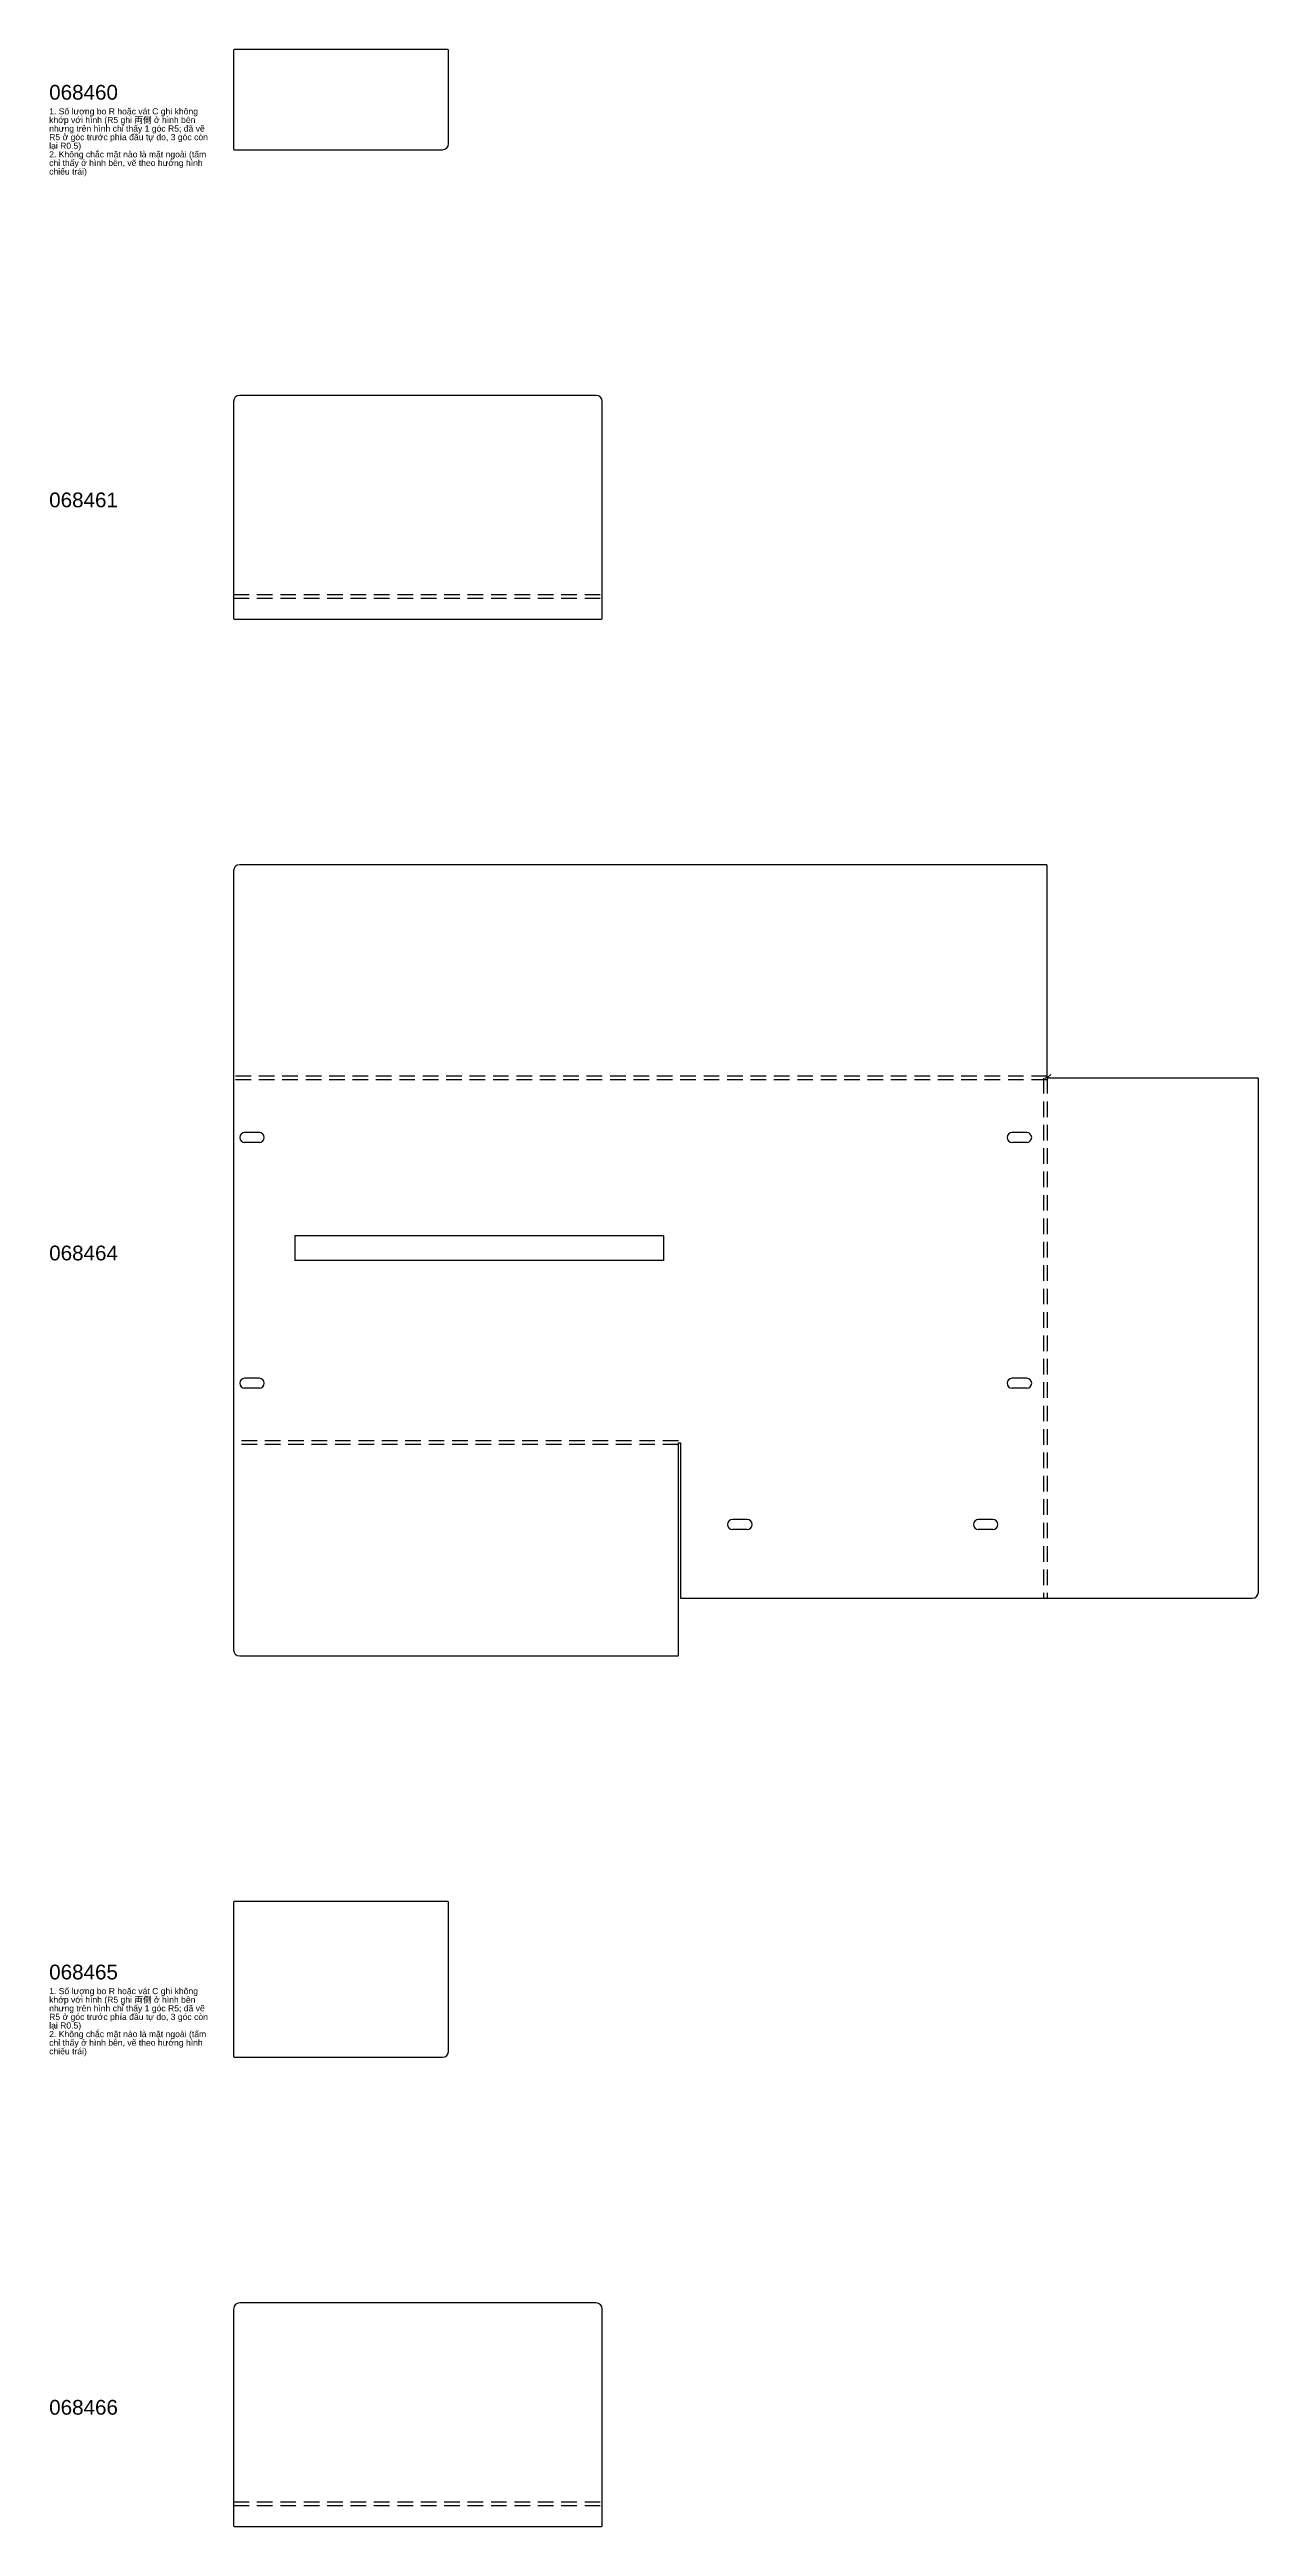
# Model space of a CAD drawing. Extents: x -150 to 1272, y 0 to 4398.
# Drawn here: x -150 to 834, y 0 to 2016 of the extents above; entities that cross this region are included whole.
import ezdxf

# ---------------------------------------------------------------- set-up
doc = ezdxf.new("R2010")
doc.units = 0
doc.header["$MEASUREMENT"] = 0
doc.linetypes.add('DASHED', pattern=[19.05, 12.7, -6.35])
doc.layers.get('0').update_dxf_attribs({"linetype": 'CONTINUOUS'})
doc.styles.get("Standard").update_dxf_attribs({"font": 'arial.ttf'})

msp = doc.modelspace()

# ---------------------------------------------------------------- linework, layer by layer
for p, q in [((174.5, 2016.2), (0.5, 2016.2)), ((0, 2015.7), (0, 1935.1)), ((175, 1939.6), (175, 2015.7)), ((0.5, 1934.6), (170, 1934.6)), ((295, 1734.6), (5, 1734.6)), ((0, 1729.6), (0, 1553.1)), ((300, 1553.1), (300, 1729.6)), ((0.5, 1552.6), (299.5, 1552.6)), ((661.5, 1352.6), (5, 1352.6)), ((662, 1179), (662, 1352.1)), ((0, 1347.6), (0, 713.6)), ((833.5, 1179), (662, 1179)), ((834, 760.6), (834, 1178.5)), ((21, 1134.6), (9, 1134.6)), ((645.5, 1134.6), (633.5, 1134.6)), ((21, 1126.6), (9, 1126.6)), ((645.5, 1126.6), (633.5, 1126.6)), ((21, 934.6), (9, 934.6)), ((645.5, 934.6), (633.5, 934.6)), ((21, 926.6), (9, 926.6)), ((645.5, 926.6), (633.5, 926.6)), ((362, 709.1), (362, 882.2)), ((362, 882.2), (363.6, 882.2)), ((363.6, 882.2), (363.6, 756.1)), ((418, 819.6), (406, 819.6)), ((418, 811.6), (406, 811.6)), ((618, 819.6), (606, 819.6)), ((618, 811.6), (606, 811.6)), ((364.1, 755.6), (829, 755.6)), ((5, 708.6), (361.5, 708.6)), ((0, 508.1), (0, 382.5)), ((174.5, 508.6), (0.5, 508.6)), ((175, 387), (175, 508.1)), ((0.5, 382), (170, 382)), ((295, 182), (5, 182)), ((0, 177), (0, 0.5)), ((300, 0.5), (300, 177)), ((0.5, 0), (299.5, 0))]:
    msp.add_line(p, q)
at = {"linetype": 'DASHED'}
for p, q in [((0, 1572.6), (300, 1572.6)), ((0, 1569.6), (300, 1569.6)), ((662, 1180.6), (0, 1180.6)), ((662, 1177.6), (0, 1177.6)), ((659, 1179), (659, 755.6)), ((662, 1179), (662, 755.6)), ((362, 883.6), (0, 883.6)), ((362, 880.6), (0, 880.6)), ((0, 20), (300, 20)), ((0, 17), (300, 17))]:
    msp.add_line(p, q, dxfattribs=at)
at = {"color": 3}
for p, q in [((661.8, 1179), (660.2, 1179)), ((665, 1182), (662.1, 1179.1))]:
    msp.add_line(p, q, dxfattribs=at)
at = {"color": 1}
for p, q in [((350, 1050.6), (50, 1050.6)), ((50, 1050.6), (50, 1030.6)), ((350, 1050.6), (350, 1030.6)), ((350, 1030.6), (50, 1030.6))]:
    msp.add_line(p, q, dxfattribs=at)
for centre, radius, start, end in [((0.5, 2015.7), 0.5, 90, 180), ((174.5, 2015.7), 0.5, 0, 90), ((170, 1939.6), 5, 270, 0), ((0.5, 1935.1), 0.5, 180, 270), ((5, 1729.6), 5, 90, 180), ((295, 1729.6), 5, 0, 90), ((0.5, 1553.1), 0.5, 180, 270), ((299.5, 1553.1), 0.5, 270, 0), ((5, 1347.6), 5, 90, 180), ((661.5, 1352.1), 0.5, 0, 90), ((833.5, 1178.5), 0.5, 0, 90), ((9, 1130.6), 4, 90, 270), ((21, 1130.6), 4, 270, 90), ((633.5, 1130.6), 4, 90, 270), ((645.5, 1130.6), 4, 270, 90), ((9, 930.6), 4, 90, 270), ((21, 930.6), 4, 270, 90), ((633.5, 930.6), 4, 90, 270), ((645.5, 930.6), 4, 270, 90), ((406, 815.6), 4, 90, 270), ((418, 815.6), 4, 270, 90), ((606, 815.6), 4, 90, 270), ((618, 815.6), 4, 270, 90), ((364.1, 756.1), 0.5, 180, 270), ((829, 760.6), 5, 270, 0), ((5, 713.6), 5, 180, 270), ((361.5, 709.1), 0.5, 270, 0), ((0.5, 508.1), 0.5, 90, 180), ((174.5, 508.1), 0.5, 0, 90), ((170, 387), 5, 270, 0), ((0.5, 382.5), 0.5, 180, 270), ((5, 177), 5, 90, 180), ((295, 177), 5, 0, 90), ((0.5, 0.5), 0.5, 180, 270), ((299.5, 0.5), 0.5, 270, 0)]:
    msp.add_arc(centre, radius, start, end)
at = {"color": 3}
msp.add_arc((661.8, 1179.5), 0.5, 270, 315, dxfattribs=at)

# ---------------------------------------------------------------- texts
for s, p in [('068460', (-150, 1975.4)), ('068461', (-150, 1643.6)), ('068464', (-150, 1030.6)), ('068465', (-150, 445.3)), ('068466', (-150, 91))]:
    msp.add_text(s, height=12).set_placement(p)
at = {"color": 6}
for s, p in [('1. Số lượng bo R hoặc vát C ghi không', (-150, 1963.4)), ('khớp với hình (R5 ghi 両側 ở hình bên', (-150, 1956.4)), ('nhưng trên hình chỉ thấy 1 góc R5; đã vẽ', (-150, 1949.4)), ('lại R0.5)', (-150, 1935.4)), ('R5 ở góc trước phía đầu tự do, 3 góc còn', (-150, 1942.4)), ('chỉ thấy ở hình bên, vẽ theo hướng hình', (-150, 1921.4)), ('chiếu trái)', (-150, 1914.4)), ('2. Không chắc mặt nào là mặt ngoài (tấm', (-150, 1928.4)), ('1. Số lượng bo R hoặc vát C ghi không', (-150, 433.3)), ('khớp với hình (R5 ghi 両側 ở hình bên', (-150, 426.3)), ('nhưng trên hình chỉ thấy 1 góc R5; đã vẽ', (-150, 419.3)), ('2. Không chắc mặt nào là mặt ngoài (tấm', (-150, 398.3)), ('lại R0.5)', (-150, 405.3)), ('R5 ở góc trước phía đầu tự do, 3 góc còn', (-150, 412.3)), ('chỉ thấy ở hình bên, vẽ theo hướng hình', (-150, 391.3)), ('chiếu trái)', (-150, 384.3))]:
    msp.add_text(s, height=5, dxfattribs=at).set_placement(p)

doc.saveas('drawing.dxf')
